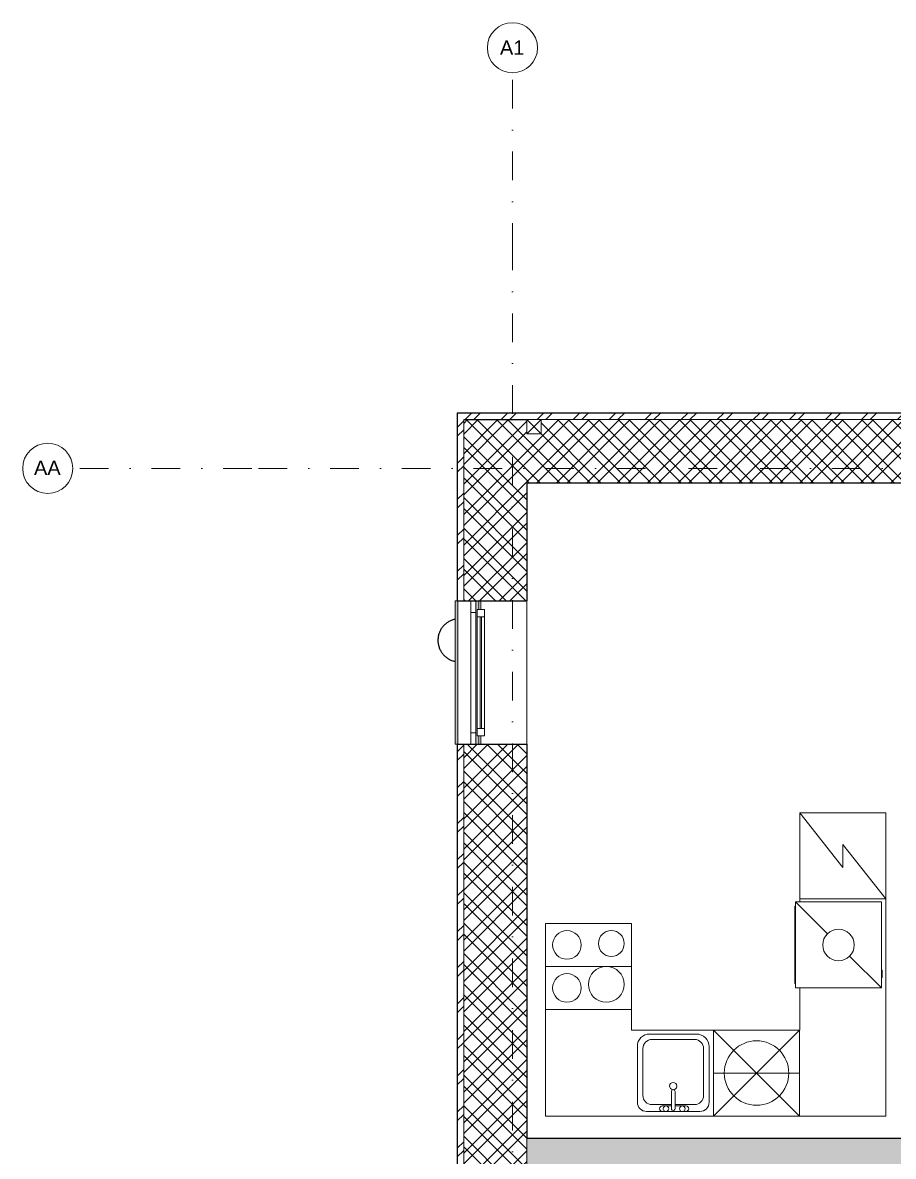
# Model space of a CAD drawing. Header units: millimetres. Extents: x -3417 to 49379, y -3604 to 14792.
# Drawn here: x -3417 to 2658, y 6850 to 14760 of the extents above; entities that cross this region are included whole.
import ezdxf

# ---------------------------------------------------------------- set-up
doc = ezdxf.new("R2010")
doc.units = ezdxf.units.MM
doc.linetypes.add('UDL_2NP_A$0$HA_DashDot_10mm-S3mm', pattern=[500, 200, -150, 0, -150])
for name, color, linetype, lineweight in [('ABMV_det-koty 10', 140, 'Continuous', 5), ('UDL_2NP_A$0$A-FLOR-HRAL-OTLN', 252, 'Continuous', 9), ('UDL_2NP_A$0$A-GENM-____-OTLN', 252, 'Continuous', 9), ('UDL_2NP_A$0$A-GLAZ-____-MCUT', 252, 'Continuous', 5), ('UDL_2NP_A$0$A-GLAZ-____-OTLN', 252, 'Continuous', 5), ('UDL_2NP_A$0$A-WALL-____-MCUT', 252, 'Continuous', 9), ('UDL_2NP_A$0$A-WALL-____-OTLN', 252, 'Continuous', 9), ('UDL_2NP_A$0$A-WALL-____-PATT', 252, 'Continuous', 25), ('UDL_2NP_A$0$E-ELEC-FIXT-OTLN', 252, 'Continuous', 9), ('UDL_2NP_A$0$I-WALL-____-MCUT', 252, 'Continuous', 25), ('UDL_2NP_A$0$M-HVAC-DUCT-OTLN', 252, 'Continuous', 9), ('UDL_2NP_A$0$P-SANR-FIXT-OTLN', 252, 'Continuous', 9), ('UDL_2NP_A$0$Q-CASE-____-OTLN', 252, 'Continuous', 9), ('UDL_2NP_A$0$Q-SPCQ-____-OTLN', 252, 'Continuous', 9), ('UDL_2NP_A$0$S-GRID-____-IDEN', 252, 'Continuous', 9), ('UDL_2NP_A$0$S-GRID-____-OTLN', 252, 'Continuous', 5)]:
    doc.layers.add(name, color=color, linetype=linetype, lineweight=lineweight)
doc.styles.add('ar-na-light10', font='ARIALN.TTF', dxfattribs={"height": 22})
doc.styles.add('UDL_2NP_A$0$Arial_1', font='arial.ttf', dxfattribs={"height": 100})
doc.dimstyles.new('Copy of _MP_10', dxfattribs={"dimscale": 50, "dimtxt": 22, "dimasz": 0.2, "dimexe": 0.12, "dimexo": 0.15, "dimgap": 0.04165, "dimtad": 1, "dimdec": 0, "dimrnd": 0.5, "dimzin": 3, "dimdsep": 46, "dimtxsty": 'ar-na-light10', "dimblk": 'OBLIQUE', "dimcen": 0.12, "dimadec": 0, "dimazin": 2, "dimtfac": 0.75, "dimtdec": 0, "dimtix": 1, "dimtmove": 2, "dimatfit": 2, "dimldrblk": 'OBLIQUE', "dimfxl": 1, "dimfxlon": 1, "dimtolj": 1, "dimtzin": 0, "dimarcsym": 0})
pattern_1 = [(45, (0, 0), (-106.066, 106.066), []), (45, (75, 0), (-106.066, 106.066), []), (315, (0, 0), (106.066, 106.066), []), (315, (75, 0), (106.066, 106.066), [])]
pattern_2 = [(45, (0, 0), (-125.7236, 125.7236), []), (45, (0, 190.5), (-125.7236, 125.7236), [])]

# ---------------------------------------------------------------- blocks, each defined once
blk = doc.blocks.new('UDL_2NP_A$0$HA_WD_SinglePanel - 1000x2100-1389163-UDL_2NP-A')
at = {"layer": 'UDL_2NP_A$0$A-GLAZ-____-MCUT'}
for p, q in [((-420, 170), (-500, 170)), ((-420, 135), (-420, 170)), ((500, 170), (420, 170)), ((420, 170), (420, 135)), ((-500, 100), (-440, 100)), ((-440, 75), (-440, 125)), ((-440, 125), (-390, 125)), ((-390, 125), (-390, 75)), ((390, 105), (-390, 105)), ((390, 95), (-390, 95)), ((390, 75), (390, 125)), ((390, 125), (440, 125)), ((440, 125), (440, 75)), ((440, 100), (500, 100)), ((-390, 75), (-440, 75)), ((440, 75), (390, 75))]:
    blk.add_line(p, q, dxfattribs=at)
at = {"layer": 'UDL_2NP_A$0$A-GLAZ-____-OTLN'}
for p, q in [((420, 170), (-420, 170)), ((440, 125), (-440, 125)), ((-440, 75), (-440, 125)), ((390, 125), (-390, 125)), ((440, 125), (440, 75)), ((-440, 75), (440, 75)), ((390, 75), (-390, 75))]:
    blk.add_line(p, q, dxfattribs=at)
blk = doc.blocks.new('UDL_2NP_A$0$Casework 3 - Casework 6-1435513-UDL_2NP-A')
at = {"layer": 'UDL_2NP_A$0$Q-CASE-____-OTLN'}
for p, q in [((2005, 8645.9), (2005, 8625)), ((2605, 7130.9), (2605, 8645.9)), ((2005, 8025), (2005, 7730.9)), ((230, 7875), (230, 7130.9)), ((830, 7730.9), (830, 7875)), ((1403.2, 7730.9), (830, 7730.9)), ((2005, 7730.9), (2003.2, 7730.9)), ((230, 7130.9), (1403.2, 7130.9)), ((2003.2, 7130.9), (2605, 7130.9))]:
    blk.add_line(p, q, dxfattribs=at)
blk = doc.blocks.new('UDL_2NP_A$0$Lednice_Mraznička_ADNS - Lednice 600x600x1800-V6-UDL_2NP-A')
at = {"layer": 'UDL_2NP_A$0$Q-SPCQ-____-OTLN'}
for p, q in [((300, 300), (-300, 300)), ((-300, 300), (-300, -300)), ((300, 300), (-80, 0)), ((300, -300), (300, 300)), ((80, 0), (-300, -300)), ((-80, 0), (80, 0)), ((-300, -300), (300, -300))]:
    blk.add_line(p, q, dxfattribs=at)
blk = doc.blocks.new('UDL_2NP_A$0$Kuchyňská_linka_myčka_ADNS - Myčka-1435726-UDL_2NP-A')
at = {"layer": 'UDL_2NP_A$0$Q-SPCQ-____-OTLN'}
for p, q in [((300, 300), (-300, 300)), ((-300, 300), (-300, -300)), ((300, 300), (-300, -300)), ((-300, 300), (300, -300)), ((300, 300), (-300, 300)), ((-300, 300), (-300, 0)), ((300, -300), (300, 300)), ((300, 0), (300, 300)), ((-300, 0), (300, 0)), ((-300, -300), (300, -300))]:
    blk.add_line(p, q, dxfattribs=at)
blk.add_circle((0, 0), 225, dxfattribs=at)
blk = doc.blocks.new('UDL_2NP_A$0$R_bathroom_washing_machine - 600x600x900-V8-UDL_2NP-A')
at = {"layer": 'UDL_2NP_A$0$E-ELEC-FIXT-OTLN'}
for p, q in [((677.5, 596.6), (77.5, 596.6)), ((77.5, 596.6), (77.5, -3.4)), ((455.3, 374.4), (677.5, 596.6)), ((554.7, 601.6), (554.7, 596.6)), ((554.7, 601.6), (572.4, 601.6)), ((572.2, 601.6), (572.2, 596.6)), ((572.4, 601.6), (579.7, 601.6)), ((579.7, 601.6), (586.9, 601.6)), ((586.9, 601.6), (604.7, 601.6)), ((587.2, 596.6), (587.2, 601.6)), ((604.7, 596.6), (604.7, 601.6)), ((677.5, -3.4), (677.5, 596.6)), ((77.5, -3.4), (299.7, 218.9)), ((77.5, -3.4), (677.5, -3.4)), ((107.5, -3.4), (107.5, -8.4)), ((647.5, -8.4), (107.5, -8.4)), ((647.5, -8.4), (647.5, -3.4))]:
    blk.add_line(p, q, dxfattribs=at)
blk.add_circle((377.5, 296.6), 110, dxfattribs=at)
blk = doc.blocks.new('UDL_2NP_A$0$Kuchyňská_linka_sporák_ADNS - 600x600x800-1435728-UDL_2NP-A')
at = {"layer": 'UDL_2NP_A$0$Q-SPCQ-____-OTLN'}
for p, q in [((600, 600), (0, 600)), ((0, 600), (0, 0)), ((600, 600), (0, 600)), ((0, 600), (0, 300)), ((600, 0), (600, 600)), ((600, 300), (600, 600)), ((0, 300), (600, 300)), ((0, 0), (600, 0))]:
    blk.add_line(p, q, dxfattribs=at)
for centre, radius in [((175, 425), 125), ((450, 450), 100), ((450, 150), 100), ((140, 140), 90)]:
    blk.add_circle(centre, radius, dxfattribs=at)
blk = doc.blocks.new('UDL_2NP_A$0$Skříňka se dřezem_ pravoúhlá - 500 x 440mm-1439822-UDL_2NP-A')
at = {"layer": 'UDL_2NP_A$0$P-SANR-FIXT-OTLN'}
for p, q in [((202.2, 180.1), (-170.8, 180.1)), ((202.2, 180.1), (-170.8, 180.1)), ((91.9, 180.1), (-73.2, 180.1)), ((3, 160.7), (3, 40.4)), ((28.4, 160.7), (28.4, 40.4)), ((-234.3, 116.6), (-234.3, -271)), ((-234.3, 116.6), (-234.3, -271)), ((3, 132.5), (-132.7, 132.5)), ((-73.2, 142), (3, 142)), ((28.4, 142), (91.9, 142)), ((164.1, 132.5), (28.4, 132.5)), ((265.7, -275.5), (265.7, 116.6)), ((265.7, -275.5), (265.7, 116.6)), ((-196.2, 69), (-196.2, -258.3)), ((227.6, -258.3), (227.6, 69)), ((-145.4, -359.9), (181.3, -359.9)), ((-145.4, -359.9), (181.3, -359.9)), ((-132.7, -321.8), (164.1, -321.8))]:
    blk.add_line(p, q, dxfattribs=at)
for centre, radius, start, end in [((-170.8, 116.6), 63.5, 90, 180), ((-170.8, 116.6), 63.5, 90, 180), ((-73.2, 161.1), 19, 90, 270), ((-47.8, 161.1), 19, 360, 180), ((-47.8, 161.1), 19, 180, 0), ((15.7, 160.7), 12.7, 360, 180), ((66.5, 161.1), 19, 360, 180), ((66.5, 161.1), 19, 180, 360), ((91.9, 161.1), 19, 270, 90), ((202.2, 116.6), 63.5, 0, 90), ((202.2, 116.6), 63.5, 360, 90), ((-132.7, 69), 63.5, 90, 180), ((164.1, 69), 63.5, 0, 90), ((15.7, 3.2), 25.4, 360, 180), ((15.7, 3.2), 25.4, 180, 0), ((15.7, 40.4), 12.7, 180, 0), ((-145.4, -271), 88.9, 180, 270), ((-145.4, -271), 88.9, 180, 270), ((-132.7, -258.3), 63.5, 180, 270), ((164.1, -258.3), 63.5, 270, 0), ((181.3, -275.5), 84.4, 270, 0), ((181.3, -275.5), 84.4, 270, 0)]:
    blk.add_arc(centre, radius, start, end, dxfattribs=at)
blk = doc.blocks.new('UDL_2NP_A$0$Railing - Railing-1644746-UDL_2NP-A')
at = {"layer": 'UDL_2NP_A$0$A-FLOR-HRAL-OTLN'}
blk.add_hatch(color=256, dxfattribs=at).paths.add_polyline_path([(-235, 9725), (-235, 9785), (-245, 9785), (-245, 10665), (-235, 10665), (-235, 10725), (-255, 10725), (-255, 9725), (-245, 9725)])
for p, q in [((-255, 10725), (-255, 9725)), ((-235, 10665), (-235, 10725)), ((-235, 9725), (-235, 9785))]:
    blk.add_line(p, q, dxfattribs=at)
blk = doc.blocks.new('UDL_2NP_A$0$HA_GM_ProductsPlaceholder - LP31 - Prosklenné zabradlí-1657636-UDL_2NP-A')
at = {"layer": 'UDL_2NP_A$0$A-GENM-____-OTLN', "lineweight": 25, "flags": 128}
for points in [[(-30, 146.9), (-34.1, 146.1), (-39.9, 144.6), (-45.6, 142.9), (-51.3, 140.9), (-56.9, 138.8), (-62.4, 136.4), (-67.8, 133.8), (-73.1, 131), (-78.3, 127.9), (-83.4, 124.7), (-88.3, 121.3), (-93.1, 117.6), (-97.7, 113.8), (-102.2, 109.8), (-106.5, 105.7), (-110.6, 101.3), (-114.6, 96.8), (-118.4, 92.2), (-121.9, 87.3), (-125.3, 82.4), (-128.5, 77.3), (-131.5, 72.1), (-134.3, 66.8), (-136.9, 61.4), (-139.2, 55.9), (-141.3, 50.2), (-143.2, 44.6), (-144.9, 38.8), (-146.3, 33), (-147.5, 27.1), (-148.5, 21.2), (-149.2, 15.2), (-149.7, 9.2), (-150, 3.2), (-150, 0)], [(-150, 0), (-149.9, -6), (-149.5, -12), (-148.9, -18), (-148.1, -23.9), (-147, -29.8), (-145.7, -35.7), (-144.2, -41.5), (-142.4, -47.2), (-140.4, -52.8), (-138.2, -58.4), (-135.7, -63.9), (-133, -69.3), (-130.2, -74.5), (-127.1, -79.7), (-123.8, -84.7), (-120.3, -89.6), (-116.6, -94.3), (-112.8, -98.9), (-108.7, -103.3), (-104.5, -107.6), (-100.1, -111.7), (-95.6, -115.6), (-90.9, -119.3), (-86, -122.9), (-81, -126.2), (-75.9, -129.4), (-70.7, -132.3), (-65.4, -135), (-59.9, -137.5), (-54.4, -139.8), (-48.7, -141.9), (-43, -143.7), (-37.2, -145.3), (-31.4, -146.7), (-30, -146.9)]]:
    blk.add_lwpolyline(points, dxfattribs=at)
blk = doc.blocks.new('UDL_2NP_A$0$Railing - Railing-1653174-UDL_2NP-A')
at = {"layer": 'UDL_2NP_A$0$A-FLOR-HRAL-OTLN'}
blk.add_hatch(color=256, dxfattribs=at).paths.add_polyline_path([(-385, 9725), (-380, 9725), (-380, 10725), (-400, 10725), (-400, 9725)])
for p, q in [((-400, 10725), (-385, 10725)), ((-400, 10725), (-400, 9725)), ((-380, 9725), (-380, 10725)), ((-385, 9725), (-400, 9725))]:
    blk.add_line(p, q, dxfattribs=at)
blk = doc.blocks.new('UDL_2NP_A$0$Grid - Radius 3_5mm-353793-UDL_2NP-A')
at = {"layer": 'UDL_2NP_A$0$S-GRID-____-IDEN'}
blk.add_circle((0, 0), 3.5, dxfattribs=at)
blk = doc.blocks.new('UDL_2NP_A')
at = {"layer": 'UDL_2NP_A$0$A-WALL-____-PATT', "lineweight": 5}
h = blk.add_hatch(dxfattribs=at)
h.set_pattern_fill('FP_5', color=256, style=0, pattern_type=2)
h.set_pattern_definition(pattern_2)
h.paths.add_polyline_path([(549.8, 11990), (4435, 11990), (4435, 12035), (-385, 12035), (-385, 11990), (200, 11990)])
h.paths.add_polyline_path([(6435, 11990), (8310, 11990), (8310, 12035), (6435, 12035)])
h.paths.add_polyline_path([(9310, 11990), (15185, 11990), (15185, 12035), (9310, 12035)])
h.paths.add_polyline_path([(22500, 11990), (22545, 11990), (22545, 12035), (16185, 12035), (16185, 11990), (22439.7, 11990)])
h = blk.add_hatch(dxfattribs=at)
h.set_pattern_fill('FP_5', color=256, style=0, pattern_type=2)
h.set_pattern_definition(pattern_2)
h.paths.add_polyline_path([(-385, -385), (-340, -385), (-340, 1725), (-385, 1725), (-385, -39)])
h.paths.add_polyline_path([(-385, 2725), (-340, 2725), (-340, 5100), (-385, 5100), (-385, 4953.6)])
h.paths.add_polyline_path([(-385, 5725), (-340, 5725), (-340, 9725), (-385, 9725), (-385, 7449.9)])
h.paths.add_polyline_path([(-385, 10725), (-340, 10725), (-340, 11990), (-385, 11990), (-385, 10726.3)])
h = blk.add_hatch(dxfattribs=at)
h.set_pattern_fill('FP_2', color=256, style=0, pattern_type=2)
h.set_pattern_definition(pattern_1)
h.paths.add_polyline_path([(-340, -340), (100, -340), (100, 1725), (-340, 1725), (-340, -39)])
h.paths.add_polyline_path([(-290, 2725), (100, 2725), (100, 5100), (-340, 5100), (-340, 2725)])
h.paths.add_polyline_path([(100, 5725), (100, 9725), (-340, 9725), (-340, 5725), (-220, 5725)])
h.paths.add_polyline_path([(2.6, 10725), (100, 10725), (100, 11990), (-340, 11990), (-340, 10725), (-271, 10725)])
h = blk.add_hatch(dxfattribs=at)
h.set_pattern_fill('FP_2', color=256, style=0, pattern_type=2)
h.set_pattern_definition(pattern_1)
h.paths.add_polyline_path([(9365, 11550), (15185, 11550), (15185, 11990), (13438.7, 11990), (13438.7, 11890.1), (13338.7, 11890.1), (13338.7, 11990), (9310, 11990), (9310, 11550)])
h.paths.add_polyline_path([(6435, 11550), (8310, 11550), (8310, 11990), (6435, 11990)])
h.paths.add_polyline_path([(100, 11550), (4435, 11550), (4435, 11990), (200, 11990), (200, 11890), (100, 11890)])
h.paths.add_polyline_path([(22060, 11550), (22500, 11550), (22500, 11990), (16185, 11990), (16185, 11550), (19560, 11550)])
h.paths.add_polyline_path([(9659.9, 11889.9), (9559.9, 11889.9), (9559.9, 11989.9), (9659.9, 11989.9)])
h.paths.add_polyline_path([(19460, 11890), (19460, 11990), (19560, 11990), (19560, 11890)])
at = {"layer": 'UDL_2NP_A$0$A-WALL-____-PATT', "lineweight": 9}
h = blk.add_hatch(color=256, dxfattribs=at)
h.paths.add_polyline_path([(3775, 6725), (6870, 6725), (6870, 6975), (100, 6975), (100, 6725), (3660, 6725)])
h.paths.add_polyline_path([(8595, 6725), (10940, 6725), (10940, 6975), (7870, 6975), (7870, 6725), (8225, 6725)])
at = {"layer": 'UDL_2NP_A$0$A-WALL-____-MCUT', "lineweight": 25}
for p, q in [((4435, 12035), (-385, 12035)), ((-385, 12035), (-385, 10725)), ((-340, 11990), (100, 11990)), ((-340, 11990), (100, 11990)), ((100, 11550), (4435, 11550)), ((100, 11550), (100, 10725)), ((-385, 10725), (100, 10725)), ((-385, 9725), (100, 9725)), ((-385, 9725), (-385, 5725)), ((100, 9725), (100, 6975))]:
    blk.add_line(p, q, dxfattribs=at)
at = {"layer": 'UDL_2NP_A$0$A-WALL-____-MCUT'}
for p, q in [((-340, 10725), (-340, 11990)), ((4435, 11990), (200, 11990)), ((-340, 9725), (-340, 5725)), ((100, 6975), (100, 6725))]:
    blk.add_line(p, q, dxfattribs=at)
at = {"layer": 'UDL_2NP_A$0$A-WALL-____-OTLN'}
blk.add_line((100, 10725), (100, 9725), dxfattribs=at)
at = {"layer": 'UDL_2NP_A$0$I-WALL-____-MCUT'}
blk.add_line((2710, 6975), (100, 6975), dxfattribs=at)
at = {"layer": 'UDL_2NP_A$0$M-HVAC-DUCT-OTLN', "lineweight": 5}
for p, q in [((100, 11990), (200, 11890)), ((100, 11890), (200, 11990)), ((100, 11990), (200, 11990)), ((100, 11890), (100, 11990)), ((200, 11990), (200, 11890)), ((200, 11890), (100, 11890))]:
    blk.add_line(p, q, dxfattribs=at)
at = {"layer": 'UDL_2NP_A$0$S-GRID-____-OTLN', "linetype": 'UDL_2NP_A$0$HA_DashDot_10mm-S3mm', "lineweight": 9}
for p, q in [((0, 13159.9), (0, 14409.9)), ((0, -1971.1), (0, 13159.9)), ((-1817.2, 11650), (-3067.2, 11650)), ((25434, 11650), (-1817.2, 11650))]:
    blk.add_line(p, q, dxfattribs=at)
at = {"layer": 'UDL_2NP_A$0$A-FLOR-HRAL-OTLN'}
for name in ['UDL_2NP_A$0$Railing - Railing-1653174-UDL_2NP-A', 'UDL_2NP_A$0$Railing - Railing-1644746-UDL_2NP-A']:
    blk.add_blockref(name, (0, 0), dxfattribs=at)
at = {"layer": 'UDL_2NP_A$0$A-GENM-____-OTLN'}
blk.add_blockref('UDL_2NP_A$0$HA_GM_ProductsPlaceholder - LP31 - Prosklenné zabradlí-1657636-UDL_2NP-A', (-370, 10450), dxfattribs=at)
at = {"layer": 'UDL_2NP_A$0$A-GLAZ-____-OTLN', "rotation": 90}
blk.add_blockref('UDL_2NP_A$0$HA_WD_SinglePanel - 1000x2100-1389163-UDL_2NP-A', (-120, 10225), dxfattribs=at)
at = {"layer": 'UDL_2NP_A$0$E-ELEC-FIXT-OTLN', "rotation": 270}
blk.add_blockref('UDL_2NP_A$0$R_bathroom_washing_machine - 600x600x900-V8-UDL_2NP-A', (1978.4, 8702.5), dxfattribs=at)
at = {"layer": 'UDL_2NP_A$0$P-SANR-FIXT-OTLN', "rotation": 180}
blk.add_blockref('UDL_2NP_A$0$Skříňka se dřezem_ pravoúhlá - 500 x 440mm-1439822-UDL_2NP-A', (1137.6, 7343.5), dxfattribs=at)
at = {"layer": 'UDL_2NP_A$0$Q-CASE-____-OTLN'}
blk.add_blockref('UDL_2NP_A$0$Casework 3 - Casework 6-1435513-UDL_2NP-A', (0, 0), dxfattribs=at)
at = {"layer": 'UDL_2NP_A$0$Q-SPCQ-____-OTLN'}
for name, p, rotation in [('UDL_2NP_A$0$Lednice_Mraznička_ADNS - Lednice 600x600x1800-V6-UDL_2NP-A', (2305, 8945.9), 270), ('UDL_2NP_A$0$Kuchyňská_linka_sporák_ADNS - 600x600x800-1435728-UDL_2NP-A', (830, 8475), 180)]:
    blk.add_blockref(name, p, dxfattribs=dict(at, rotation=rotation))
blk.add_blockref('UDL_2NP_A$0$Kuchyňská_linka_myčka_ADNS - Myčka-1435726-UDL_2NP-A', (1703.2, 7430.9), dxfattribs=at)
at = {"layer": 'UDL_2NP_A$0$S-GRID-____-IDEN', "xscale": 49.99999999999998, "yscale": 49.99999999999998, "zscale": 49.99999999999998}
blk.add_blockref('UDL_2NP_A$0$Grid - Radius 3_5mm-353793-UDL_2NP-A', (0, 14584.9), dxfattribs=at)
at = {"layer": 'UDL_2NP_A$0$S-GRID-____-IDEN', "xscale": 50.00000000000001, "yscale": 50.00000000000001, "zscale": 50.00000000000001, "rotation": 90}
blk.add_blockref('UDL_2NP_A$0$Grid - Radius 3_5mm-353793-UDL_2NP-A', (-3242.2, 11650), dxfattribs=at)
at = {"layer": 'UDL_2NP_A$0$S-GRID-____-IDEN', "lineweight": 5, "char_height": 100, "attachment_point": 1, "style": 'UDL_2NP_A$0$Arial_1'}
for s, insert, width in [('A1', (-87.4, 14635.6), 212.447), ('AA', (-3338.4, 11703.9), 232.489)]:
    blk.add_mtext(s, dxfattribs=dict(at, insert=insert, width=width))
blk = doc.blocks.new('_Oblique')
at = {"color": 0, "linetype": 'ByBlock', "lineweight": -2}
blk.add_line((-0.5, -0.5), (0.5, 0.5), dxfattribs=at)
blk = doc.blocks.new('*D223')
at = {"layer": 'ABMV_det-koty 10', "color": 0, "lineweight": -2, "transparency": 16777216}
for p, q in [((2825, 7498.2), (2825, 7442.2)), ((2955.7, 7448.2), (2825, 7448.2)), ((2955.7, 7498.2), (2955.7, 7442.2))]:
    blk.add_line(p, q, dxfattribs=at)
at = {"layer": 'ABMV_det-koty 10', "color": 0, "lineweight": -2, "transparency": 16777216, "xscale": 10, "yscale": 10, "zscale": 10, "rotation": 180}
blk.add_blockref('_Oblique', (2825, 7448.2), dxfattribs=at)
at = {"layer": 'ABMV_det-koty 10', "color": 0, "lineweight": -2, "transparency": 16777216, "xscale": 10, "yscale": 10, "zscale": 10}
blk.add_blockref('_Oblique', (2955.7, 7448.2), dxfattribs=at)
at = {"layer": 'ABMV_det-koty 10', "color": 0, "transparency": 16777216, "insert": (2890.4, 7461.6), "char_height": 22, "width": 1734.038, "attachment_point": 5, "style": 'ar-na-light10'}
blk.add_mtext('\\A1;{\\fArial Narrow|b0|i0|c238|p34;130}', dxfattribs=at)

msp = doc.modelspace()

# ---------------------------------------------------------------- block references
at = {"layer": 'ABMV_det-koty 10'}
msp.add_blockref('UDL_2NP_A', (0, 0), dxfattribs=at)

# ---------------------------------------------------------------- next in the draw order: dimensions: what is measured, and where the dimension line sits
dim = msp.add_linear_dim(base=(2825, 7448.2), p1=(2955.7, 7661), p2=(2825, 7661), text='{\\fArial Narrow|b0|i0|c238|p34;130}', dimstyle='Copy of _MP_10', dxfattribs=at)
dim.commit()
dim.dimension.update_dxf_attribs({"geometry": '*D223', "text_midpoint": (2890.4, 7461.6)})

doc.saveas('drawing.dxf')
